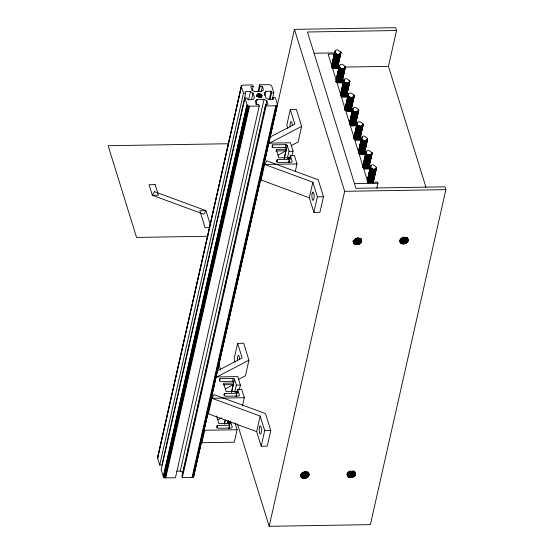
<?xml version="1.0" encoding="UTF-8"?>
<svg xmlns="http://www.w3.org/2000/svg" width="554" height="554" viewBox="0 0 554 554"><rect width="100%" height="100%" fill="white"/><g stroke="black" fill="none" stroke-linecap="round" stroke-linejoin="round"><path stroke-width="0.83" d="M308.973 474.889C308.626 470.374 300.808 471.918 300.767 475.934C302.048 481.315 312.283 476.869 308.142 471.911M361.637 241.177C361.305 236.787 353.881 238.123 353.445 241.925C353.777 246.315 361.208 244.972 361.637 241.177L360.91 238.829M355.529 474.12C355.197 469.723 347.767 471.066 347.337 474.861C347.67 479.258 355.093 477.915 355.529 474.12L355.045 472.555M408.201 240.408C407.855 235.893 400.036 237.437 399.995 241.454C400.957 246.329 410.348 243.171 407.723 238.539M236.156 396.242L237.638 389.351L241.689 389.282L244.307 397.73L242.465 405.93M340.959 52.775C332.719 59.68 333.785 43.614 340.959 52.775L337.691 67.318M345.419 67.138C337.171 74.042 338.238 57.976 345.419 67.138L342.047 82.096M349.872 81.5C341.631 88.405 342.691 72.345 349.872 81.5L346.499 96.458M354.325 95.863C346.084 102.774 347.15 86.708 354.325 95.863L350.952 110.821M358.777 110.225C350.537 117.136 351.603 101.07 358.777 110.225L355.391 125.329M363.23 124.588C354.989 131.499 356.056 115.433 363.23 124.588L359.844 139.691M367.683 138.957C359.442 145.861 360.509 129.795 367.683 138.957L364.303 154.054M372.143 153.32C363.902 160.224 364.961 144.158 372.143 153.32L368.756 168.416M376.595 167.682C368.355 174.586 369.421 158.52 376.595 167.682L373.181 182.924M261.973 95.724C261.46 98.224 256.827 97.324 256.814 94.935C257.984 92.137 263.649 94.395 261.592 97.414M227.514 423.602L228.387 420.389M272.707 99.305L273.087 97.615L275.31 97.58L277.409 104.339L193.581 476.786L192.044 477.52L182.328 477.68L181.851 476.128L265.622 104.394L267.949 104.353L266.813 100.696L264.05 99.325L257.167 99.443L255.276 100.883L256.412 104.547L258.739 104.505L259.224 106.056L175.445 477.79L164.656 477.783L163.271 476.579L161.172 469.82L244.944 98.086L247.174 98.044L247.68 99.665L252.943 99.582L254.459 97.926L252.97 93.141L250.45 91.555L245.187 91.639L245.692 93.259L161.913 464.993L159.69 465.035L157.551 457.909L241.419 85.828L242.957 85.094L252.672 84.935L253.15 86.479L252.202 90.697M157.592 458.276L241.419 85.828M157.551 457.909L241.648 85.531M159.69 465.035L243.462 93.294L241.364 86.535M163.271 476.579L247.042 104.845L244.944 98.086M163.451 476.946L247.042 104.845M248.552 99.983L250.45 91.555M163.755 477.278L247.534 105.544L247.222 105.205M164.171 477.569L247.943 105.828L247.534 105.544M164.656 477.783L248.434 106.043L247.943 105.828M165.189 477.915L248.968 106.181L259.224 106.056M165.729 477.957L249.508 106.216M251.454 99.879L252.97 93.141M256.689 96.715L257.257 94.187M258.032 91.562L259.556 84.817L269.272 84.658L270.83 85.046L271.73 86.036L273.828 92.795L272.305 99.533M257.118 96.444L257.693 93.917M257.658 96.271L258.226 93.744M256.031 104.498L257.167 99.443M258.891 91.424L260.034 86.369L259.556 84.817M258.081 97.047L258.843 93.674M258.725 97.095L259.487 93.723M259.369 97.248L260.131 93.875M261.225 91.389L262.361 86.327L260.034 86.369M259.964 97.497L260.719 94.125M260.664 96.992L261.232 94.457M261.052 97.386L261.627 94.852M261.495 96.971L261.876 95.288M176.837 471.122L180.279 471.066L264.05 99.325M264.888 95.51L265.837 91.299L271.1 91.209L271.599 92.83L270.082 99.575M183.99 468.213L184.752 464.848M185.133 463.158L185.888 459.785M186.269 458.103L187.03 454.73M187.411 453.04L188.547 447.985M192.349 431.13L195.202 418.485M196.718 411.74L197.48 408.367M197.861 406.684L198.616 403.312M198.997 401.622L199.759 398.25M200.139 396.567L201.85 388.977M205.077 374.649L208.498 359.477M210.589 350.204L211.344 346.832M211.725 345.149L212.487 341.776M212.868 340.087L213.622 336.714M214.003 335.031L215.146 329.976M218.948 313.114L221.794 300.469M223.31 293.724L224.072 290.358M224.453 288.669L225.215 285.296M225.596 283.613L226.351 280.241M226.731 278.551L228.442 270.968M231.669 256.641L235.09 241.468M237.181 232.195L237.943 228.823M238.324 227.133L239.079 223.761M239.46 222.078L241.738 211.96M244.397 200.16L245.159 196.788M245.54 195.105L248.386 182.46M249.909 175.715L250.671 172.342M251.045 170.66L251.807 167.287M252.188 165.598L252.949 162.225M253.33 160.542L255.041 152.952M258.268 138.625L261.114 125.98M263.773 114.179L264.535 110.807M264.916 109.124L265.678 105.752M266.058 104.062L266.813 100.696M182.328 477.68L266.1 105.946L265.622 104.394M269.196 99.637L271.1 91.209M192.044 477.52L275.823 105.779L277.125 105.343L277.409 104.339M192.557 477.465L276.328 105.724M193 477.313L276.771 105.579M193.346 477.084L277.125 105.343M193.581 476.786L294.444 29.376L395.66 27.7L396.532 30.518L388.458 66.355L425.957 187.287M234.958 422.813L237.098 429.724L234.294 442.189L201.905 442.722L204.71 430.257L204.218 428.658M256.647 431.621L208.408 413.852L211.919 398.271L214.031 394.635L265.511 413.603L270.767 430.555L267.257 446.136L261.183 446.24L256.647 431.621L260.158 416.04L211.919 398.271L211.427 396.671M309.347 197.799L261.107 180.022L264.618 164.441L266.723 160.805L318.204 179.773L323.46 196.732L319.949 212.314L313.876 212.411L309.347 197.799L312.858 182.218L264.618 164.441L263.87 162.038M219.536 381.131L220.09 378.673L233.248 378.451L234.474 379.144L236.329 385.127L234.688 391.92M272.229 147.309L272.783 144.843L285.94 144.629L287.173 145.314L289.029 151.297L287.381 158.098M216.905 427.937L217.466 425.444L229.612 425.243L228.857 428.567M224.121 395.916L224.675 393.458L236.821 393.257L236.08 396.539M276.813 162.093L277.367 159.628L289.513 159.427L288.772 162.71M238.642 379.331L245.436 375.785L248.947 360.204L243.691 343.251L237.618 343.348L234.107 358.93L235.118 362.178M291.342 145.501L298.135 141.963L301.646 126.381L296.39 109.422L290.317 109.526L286.806 125.107L287.81 128.355M232.507 381.734L233.248 378.451M285.199 147.904L285.94 144.629M224.46 423.595L225.208 420.271M231.517 392.26L234.474 379.144M284.216 158.437L287.173 145.314M224.384 424.177L225.319 420.022M231.614 392.087L233.649 383.049L233.109 381.284L220.963 381.484L219.73 380.799L219.294 379.393L220.09 378.673M284.313 158.257L286.349 149.22L285.802 147.461L273.655 147.662L272.423 146.976L271.986 145.564L272.783 144.843M230.249 422.162L228.92 428.567M288.876 161.99L290.338 155.522L294.382 155.459L297.006 163.908L295.344 171.283M239.286 389.912L240.381 385.058L237.763 376.609L215.603 376.976M291.979 156.083L293.073 151.235L290.455 142.787L268.295 143.147M331.569 65.974L334.838 51.432M331.714 65.427L334.976 51.176M331.659 66.563L335.163 50.933M331.534 67.54L335.274 50.83M331.611 67.685L334.983 52.727M331.888 66.999L335.066 52.872M331.991 67.138L335.17 53.011M335.315 52.208L335.689 50.546M332.102 67.276L335.288 53.149M332.047 68.239L335.412 53.281M332.372 67.54L335.558 53.413M332.525 67.664L335.703 53.537M332.684 67.775L335.869 53.655M332.857 67.893L336.036 53.766M333.037 67.997L336.216 53.87M333.224 68.087L336.41 53.96M333.418 68.177L336.603 54.05M333.619 68.26L336.804 54.133M334.014 67.498L337.012 54.202M334.221 67.56L337.22 54.264M334.436 67.609L337.434 54.313M334.651 67.65L337.649 54.354M334.872 67.685L337.864 54.389M335.087 67.706L338.085 54.41M335.302 67.72L338.3 54.424M335.516 67.72L338.515 54.424M335.724 67.713L338.723 54.417M335.932 67.692L338.93 54.396M336.133 67.664L339.131 54.368M336.326 67.623L339.325 54.327M336.513 67.574L339.512 54.278M336.693 67.519L339.692 54.223M336.68 68.281L339.858 54.154M336.839 68.204L340.024 54.077M336.991 68.121L340.17 53.994M337.317 67.193L340.308 53.897M340.357 53.558L340.731 51.896M337.441 67.089L340.807 52.041M337.552 66.986L340.869 52.187M337.469 67.699L340.945 52.485M336.209 79.506L339.297 65.794M336.167 79.79L339.429 65.538M335.932 81.757L339.616 65.303M335.987 81.902L339.734 65.192M336.063 82.047L339.436 67.089M336.34 81.362L339.526 67.235M336.444 81.5L339.623 67.373M336.555 81.639L339.74 67.512M336.5 82.601L339.872 67.65M336.825 81.902L340.011 67.775M336.977 82.027L340.163 67.9M337.137 82.144L340.322 68.017M337.31 82.255L340.495 68.128M337.49 82.359L340.675 68.232M337.677 82.456L340.862 68.329M337.871 82.539L341.056 68.412M338.072 82.622L341.257 68.495M338.466 81.86L341.465 68.564M338.681 81.923L341.673 68.627M338.889 81.971L341.887 68.675M339.11 82.013L342.102 68.717M339.325 82.047L342.324 68.751M339.54 82.068L342.538 68.772M339.754 82.082L342.753 68.786M339.969 82.082L342.968 68.786M340.177 82.075L343.175 68.779M340.385 82.054L343.383 68.758M340.585 82.027L343.584 68.731M340.779 81.985L343.778 68.689M340.966 81.937L343.965 68.641M341.146 81.881L344.145 68.585M341.319 81.812L344.318 68.516M341.479 81.736L344.477 68.44M341.631 81.653L344.623 68.357M341.77 81.556L344.768 68.26M344.81 67.92L345.19 66.258M341.894 81.459L345.26 66.404M342.012 81.348L345.322 66.549M341.922 82.061L345.398 66.847M261.183 446.24L264.694 430.659L260.158 416.04M313.876 212.411L317.387 196.829L312.858 182.218M340.565 94.284L343.75 80.157M340.627 94.152L343.882 79.901M340.572 95.288L344.069 79.665M340.627 95.433L344.186 79.554M340.703 95.579L343.889 81.459M340.793 95.724L343.979 81.597L336.707 81.75L332.608 68.509L339.083 68.405M340.897 95.863L344.082 81.743M341.015 96.001L344.193 81.874M341.139 96.14L344.325 82.013M341.278 96.264L344.463 82.137M341.43 96.389L344.616 82.262M341.589 96.507L344.775 82.38M341.95 95.787L344.948 82.491M342.13 95.89L345.128 82.594M342.317 95.987L345.315 82.691M342.517 96.071L345.509 82.775M342.718 96.154L345.71 82.858M342.919 96.223L345.918 82.927M343.134 96.285L346.125 82.989M343.348 96.334L346.34 83.038M343.563 96.382L346.555 83.086M343.778 96.41L346.776 83.114M343.992 96.431L346.991 83.135M344.207 96.444L347.206 83.148M344.422 96.444L347.42 83.148M344.636 96.438L347.628 83.142M344.837 96.417L347.836 83.121M345.038 96.389L348.037 83.093M345.239 96.354L348.231 83.058M345.426 96.299L348.418 83.01M345.599 96.244L348.598 82.948M345.772 96.174L348.771 82.878M345.931 96.098L348.93 82.802M346.084 96.015L349.082 82.719M346.222 95.918L349.221 82.622M349.269 82.283L349.643 80.621M346.347 95.821L349.719 80.766M346.451 96.022L349.775 80.912M346.375 96.424L349.851 81.209M345.017 108.646L348.203 94.519M344.934 109.214L348.334 94.263M344.789 110.336L348.521 94.028M345.087 109.803L348.639 93.917M345.156 109.948L348.341 95.821M345.246 110.087L348.431 95.96L341.167 96.112L337.061 82.871L343.535 82.768M345.35 110.232L348.535 96.105M345.467 110.364L348.646 96.237M345.592 110.502L348.778 96.375M345.731 110.627L348.916 96.5M345.883 110.752L349.068 96.625M346.049 110.869L349.228 96.742M346.402 110.149L349.401 96.853M346.582 110.253L349.581 96.957M346.776 110.35L349.768 97.054M346.97 110.433L349.962 97.144M347.171 110.516L350.163 97.22M347.379 110.585L350.37 97.289M347.587 110.648L350.585 97.352M347.801 110.703L350.8 97.407M348.016 110.745L351.014 97.449M348.231 110.772L351.229 97.476M348.452 110.793L351.444 97.504M348.667 110.807L351.658 97.511M348.875 110.807L351.873 97.518M349.089 110.8L352.088 97.504M349.297 110.779L352.289 97.49M349.498 110.752L352.489 97.456M349.692 110.717L352.683 97.421M349.879 110.668L352.87 97.372M350.059 110.606L353.05 97.31M350.225 110.537L353.223 97.241M350.384 110.461L353.383 97.165M350.537 110.378L353.535 97.082M350.675 110.281L353.674 96.985M353.722 96.645L354.096 94.983M350.807 110.184L354.172 95.129M350.73 110.904L354.041 96.112M350.834 110.793L354.325 95.717M349.47 123.009L352.656 108.882M349.387 123.577L352.787 108.626M349.249 124.698L352.981 108.39M349.539 124.165L352.725 110.038M349.616 124.311L352.794 110.184M349.706 124.449L352.884 110.322L345.62 110.475L341.513 97.241L347.988 97.13M349.803 124.595L352.988 110.468M349.92 124.733L353.106 110.606M357.358 124.719L350.073 124.837L353.23 110.738M350.19 124.989L353.369 110.862M350.336 125.114L353.521 110.987M350.502 125.232L353.681 111.105M350.862 124.512L353.854 111.215M351.042 124.615L354.034 111.319M351.229 124.712L354.221 111.416M351.423 124.802L354.422 111.506M351.624 124.879L354.622 111.583M351.832 124.948L354.823 111.652M352.039 125.01L355.038 111.714M352.254 125.066L355.252 111.77M352.469 125.107L355.467 111.811M352.683 125.135L355.682 111.839M352.905 125.162L355.897 111.866M353.12 125.169L356.118 111.873M353.334 125.176L356.326 111.88M353.542 125.162L356.541 111.866M353.75 125.149L356.741 111.853M353.951 125.114L356.942 111.818M354.144 125.079L357.143 111.783M354.331 125.031L357.33 111.735M354.512 124.969L357.51 111.673M354.678 124.899L357.676 111.61M354.844 124.823L357.836 111.527M354.989 124.74L357.988 111.444M355.128 124.65L358.126 111.354M358.175 111.008L358.549 109.346M355.259 124.546L358.625 109.498M355.183 125.266L358.5 110.475M355.287 125.156L358.632 110.779M353.881 137.51L357.108 123.251M353.854 138.084L357.247 122.988M353.701 139.061L357.434 122.753M353.992 138.528L357.178 124.401M354.068 138.673L357.676 122.545M354.158 138.819L357.337 124.692M354.255 138.957L357.441 124.83M354.373 139.096L357.559 124.969M354.505 139.227L357.683 125.1M354.643 139.352L357.829 125.232M354.795 139.476L357.974 125.349M354.955 139.594L358.14 125.467M355.128 139.705L358.306 125.578M355.495 138.978L358.486 125.682M355.682 139.075L358.68 125.779M355.876 139.165L358.874 125.869M356.077 139.241L359.075 125.945M356.284 139.31L359.283 126.014M396.532 30.518L307.463 31.994L355.938 188.298L445.001 186.823L445.88 189.641L370.384 524.624L269.168 526.3L344.664 191.317L294.444 29.376M356.492 139.373L359.491 126.077M356.707 139.428L359.705 126.132M356.921 139.47L359.92 126.173M357.143 139.504L360.135 126.208M357.358 139.525L360.356 126.229M357.572 139.532L360.571 126.243M357.787 139.539L360.786 126.243M357.995 139.525L360.993 126.229M358.203 139.511L361.201 126.215M358.403 139.483L361.402 126.187M358.597 139.442L361.596 126.146M358.784 139.393L361.783 126.097M358.964 139.331L361.963 126.035M359.137 139.269L362.129 125.973M359.297 139.186L362.295 125.897M359.449 139.102L362.441 125.806M359.588 139.012L362.579 125.716M362.628 125.377L363.002 123.715M359.525 139.74L363.078 123.861M359.636 139.629L362.953 124.837M359.74 139.518L363.085 125.142M358.48 151.325L361.568 137.614M358.306 152.447L361.7 137.35M358.196 153.576L361.887 137.115M358.445 152.89L361.63 138.763M358.521 153.036L362.129 136.907M358.611 153.181L361.797 139.054M358.715 153.32L361.894 139.192M358.826 153.458L362.011 139.331M366.27 153.444L358.978 153.562L362.143 139.463M359.096 153.721L362.281 139.594M359.248 153.839L362.434 139.712M359.408 153.957L362.593 139.83M359.581 154.067L362.766 139.94M359.948 153.34L362.946 140.044M360.135 153.437L363.133 140.141M360.329 153.527L363.327 140.231M360.529 153.603L363.528 140.307M360.737 153.68L363.736 140.384M360.952 153.735L363.943 140.439M361.16 153.79L364.158 140.494M361.381 153.832L364.373 140.536M361.596 153.867L364.594 140.571M361.81 153.887L364.809 140.591M362.025 153.901L365.024 140.605M362.24 153.901L365.238 140.605M362.448 153.894L365.446 140.598M362.655 153.874L365.654 140.578M362.856 153.846L365.855 140.55M363.05 153.804L366.049 140.508M363.237 153.756L366.236 140.46M363.417 153.693L366.416 140.404M363.59 153.631L366.589 140.335M363.749 153.555L366.748 140.259M363.902 153.465L366.893 140.169M364.04 153.375L367.032 140.079M363.978 154.102L367.531 138.223M364.096 153.991L367.406 139.199M364.193 153.88L367.683 138.812M362.932 165.688L366.021 151.976M362.766 166.809L366.152 151.713M362.842 167.107L366.339 151.477M362.898 167.253L366.457 151.374M362.974 167.398L366.159 153.271M363.064 167.543L366.249 153.416M363.168 167.682L366.353 153.555M363.286 167.82L366.464 153.693M363.41 167.952L366.596 153.825M363.549 168.084L366.734 153.957M363.701 168.201L366.886 154.081M363.86 168.319L367.046 154.192M364.033 168.43L367.219 154.303M364.213 168.534L367.399 154.407M364.587 167.8L367.586 154.504M364.781 167.89L367.78 154.594M364.989 167.966L367.981 154.67M365.19 168.042L368.188 154.746M365.405 168.097L368.396 154.808M365.619 168.153L368.611 154.857M365.834 168.194L368.826 154.898M366.049 168.229L369.047 154.933M366.263 168.25L369.262 154.954M366.478 168.264L369.476 154.968M366.693 168.264L369.691 154.968M366.907 168.257L369.899 154.961M367.108 168.236L370.107 154.94M367.309 168.208L370.307 154.912M367.503 168.167L370.501 154.871M367.697 168.118L370.688 154.822M367.87 168.063L370.868 154.767M368.043 167.994L371.041 154.698M368.202 167.917L371.201 154.621M368.355 167.827L371.353 154.531M368.493 167.737L371.492 154.441M368.431 168.464L371.99 152.585M368.549 168.361L372.046 152.731M368.645 168.243L372.122 153.029M367.219 180.743L370.474 166.338M367.219 181.172L370.605 166.082M367.295 181.47L370.792 165.84M367.357 181.615L370.91 165.736M367.427 181.76L370.612 167.633M367.517 181.906L370.702 167.779M367.621 182.044L370.806 167.917M367.738 182.183L370.917 168.056M376.824 188.263L377.953 183.256L377.606 182.127L367.891 182.294L371.048 168.187M368.001 182.446L371.187 168.319M368.154 182.571L371.339 168.444M368.32 182.688L371.499 168.561M368.486 182.799L371.672 168.672M368.666 182.896L371.852 168.776M369.04 182.162L372.039 168.866M369.241 182.252L372.233 168.956M369.442 182.335L372.433 169.039M369.65 182.404L372.641 169.108M369.857 182.467L372.856 169.171M370.072 182.515L373.064 169.219M370.287 182.557L373.285 169.261M370.501 182.591L373.5 169.295M370.716 182.612L373.715 169.316M370.938 182.626L373.929 169.33M371.145 182.626L374.144 169.33M371.36 182.619L374.352 169.323M371.568 182.598L374.559 169.302M371.769 182.571L374.76 169.275M371.963 182.529L374.954 169.233M372.149 182.481L375.141 169.185M372.33 182.425L375.321 169.129M372.496 182.356L375.494 169.06M372.655 182.28L375.654 168.984M372.807 182.197L375.806 168.901M372.759 182.931L375.993 168.464M372.884 182.827L376.256 167.779M373.001 182.723L376.547 167.239M373.105 182.605L376.581 167.391M287.547 157.793L289.998 157.724M234.854 391.616L237.306 391.553M265.837 91.299L264.32 92.947L265.802 97.739L268.323 99.325L273.586 99.235L273.087 97.615M277.367 159.628L276.571 160.348L277.014 161.761L278.24 162.447L291.397 162.232L292.193 161.512L290.338 155.522M224.675 393.458L223.878 394.178L224.315 395.584L225.547 396.276L238.705 396.055L239.494 395.334L237.638 389.351M217.466 425.444L216.669 426.171L217.106 427.577L218.338 428.263L231.496 428.048L232.285 427.328L230.665 422.086M157.876 457.272L158.229 457.036M278.073 155.175L285.996 150.778L275.878 150.944M225.374 389.005L233.303 384.608L223.179 384.774M217.798 419.835L221.399 417.841M269.563 137.323L294.846 124.138L290.317 109.526M268.434 143.701L301.646 126.381M216.863 371.152L242.153 357.967L237.618 343.348M215.741 377.523L248.947 360.204M314.063 53.246L335.004 52.9M334.63 54.043L328.148 54.147L332.255 67.387L339.54 67.263M337.434 67.193L339.166 67.166M345.218 67.069L388.458 66.355M253.15 86.479L250.823 86.521L251.959 90.184L254.722 91.548L261.606 91.438L263.496 89.99L262.361 86.327M243.462 93.294L245.692 93.259M271.599 92.83L273.828 92.795M266.1 105.946L275.823 105.779M352.448 111.493L345.966 111.603L350.073 124.837M356.901 125.855L350.419 125.966L354.525 139.199L361.81 139.082M361.353 140.217L354.879 140.328L358.978 153.562M228.74 143.728L108.12 145.723L136.561 237.437L208.075 236.253M286.349 149.22L276.224 149.386L278.849 157.835L288.966 157.668L289.513 159.427M289.029 151.297L293.073 151.235M365.806 154.587L359.331 154.691L363.431 167.931L370.723 167.807M287.464 157.932L289.894 157.89M288.793 158.749L290.414 158.721M288.738 159.019L290.358 158.991M264.618 164.441L297.006 163.908M370.259 168.949L363.784 169.053L367.891 182.294M354.498 183.644L377.953 183.256M344.664 191.317L445.88 189.641M317.387 196.829L323.46 196.732M233.649 383.049L223.532 383.216L226.15 391.664L236.274 391.498L236.821 393.257M236.329 385.127L240.381 385.058M234.764 391.754L237.195 391.713M236.163 392.322L237.777 392.294M236.094 392.571L237.714 392.544M236.039 392.848L237.659 392.821M211.919 398.271L244.307 397.73M228.013 422.023L230.443 421.989L227.992 422.051M227.909 422.19L230.339 422.148M227.826 422.356L231.066 422.3M227.749 422.557L230.99 422.501M227.68 422.778L230.921 422.723M227.618 423.034L230.048 422.993M227.562 423.304L229.993 423.27M228.324 423.588L229.945 423.561M228.283 423.9L229.903 423.879M204.71 430.257L237.098 429.724M264.694 430.659L270.767 430.555M209.654 227.576L205.077 227.625L199.869 210.762L205.977 210.659L210.188 224.342M248.434 106.043L248.968 106.181M180.279 471.066L183.042 472.43M407.696 238.248L408.18 239.813M407.176 237.583L408.153 240.713M407.093 237.888L408.063 241.018M406.719 237.41L407.938 241.322M406.56 237.708L407.772 241.62M406.117 237.216L407.571 241.911M405.888 237.493L407.342 242.188M405.618 237.763L407.079 242.451M405.085 237.23L406.788 242.7M404.766 237.458L406.47 242.936M404.427 237.666L406.124 243.144M403.824 237.07L405.763 243.331M403.451 237.237L405.389 243.497M403.063 237.375L405.002 243.635M402.903 238.268L404.607 243.739M402.259 237.562L404.205 243.822M401.858 237.618L403.797 243.871M401.698 238.421L403.402 243.892M401.304 238.407L403.007 243.885M400.923 238.372L402.619 243.85M400.798 239.086L402.252 243.781M400.445 238.989L401.906 243.684M400.362 239.647L401.574 243.559M400.3 240.277L401.269 243.407M400.023 240.104L400.992 243.227M399.773 239.903L400.743 243.033M399.801 240.464L400.528 242.804M399.614 240.221L400.348 242.569M399.607 240.471L400.203 242.306M361.07 238.732L361.624 240.581M361.166 239.314L361.651 240.872M360.619 238.352L361.589 241.482M360.529 238.656L361.506 241.786M360.162 238.178L361.374 242.091M360.003 238.476L361.215 242.389M359.802 238.767L361.014 242.68M359.324 238.268L360.786 242.957M358.819 237.749L360.516 243.227M358.528 237.998L360.225 243.476M358.209 238.227L359.906 243.705M357.628 237.659L359.567 243.912M357.268 237.846L359.207 244.106M357.136 238.788L358.833 244.266M356.506 238.144L358.445 244.404M356.104 238.255L358.043 244.515M355.703 238.331L357.642 244.591M355.301 238.386L357.24 244.646M355.142 239.189L356.838 244.667M354.747 239.183L356.451 244.66M354.608 239.924L356.063 244.619M354.241 239.854L355.696 244.549M354.131 240.54L355.343 244.453M353.805 240.415L355.017 244.328M353.736 241.045L354.712 244.176M353.459 240.872L354.428 244.002M353.217 240.671L354.186 243.802M353.237 241.232L353.964 243.58M353.057 240.99L353.784 243.338M353.154 241.509L353.639 243.074M355.024 471.953L355.536 473.815M354.754 472.077L355.481 474.425M354.422 471.599L355.391 474.73M354.054 471.122L355.266 475.034M353.888 471.419L355.1 475.332M353.445 470.928L354.906 475.623M353.217 471.205L354.671 475.9M352.953 471.468L354.408 476.163M352.42 470.942L354.117 476.412M352.102 471.17L353.798 476.648M351.762 471.378L353.459 476.856M260.609 178.423L261.107 180.022M351.402 471.565L353.099 477.042M350.779 470.948L352.718 477.209M350.391 471.087L352.33 477.34M349.996 471.191L351.935 477.451M349.837 472.056L351.534 477.534M349.429 472.105L351.132 477.583M348.791 471.35L350.73 477.603M348.639 472.119L350.336 477.596M348.258 472.084L349.955 477.562M348.127 472.797L349.588 477.493M347.78 472.701L349.235 477.396M347.69 473.358L348.902 477.271M347.386 473.206L348.598 477.119M347.109 473.033L348.321 476.939M347.102 473.608L348.071 476.738M347.129 474.169L347.857 476.516M347.046 474.453L347.677 476.274M308.467 472.728L308.952 474.293M307.955 472.063L308.924 475.194M307.865 472.368L308.834 475.498M307.74 472.673L308.71 475.803M307.332 472.188L308.543 476.101M306.888 471.696L308.343 476.392M306.66 471.973L308.114 476.669M306.154 471.461L307.851 476.939M305.856 471.71L307.56 477.188M305.545 471.939L307.241 477.416M304.956 471.371L306.902 477.624M304.596 471.558L306.542 477.811M304.465 472.5L306.161 477.977M304.077 472.638L305.773 478.116M303.433 471.966L305.379 478.227M303.031 472.043L304.977 478.303M302.872 472.881L304.568 478.351M302.47 472.901L304.174 478.379M302.082 472.894L303.779 478.365M301.695 472.853L303.398 478.331M301.57 473.566L303.024 478.261M301.217 473.469L302.678 478.164M301.134 474.127L302.346 478.04M301.071 474.757L302.041 477.887M300.794 474.584L301.764 477.714M300.545 474.383L301.514 477.513M300.573 474.944L301.3 477.292M300.49 475.221L301.12 477.049M218.955 364.359L220.748 370.148M237.403 423.852L269.168 526.3M229.612 425.243L229.065 423.485L218.941 423.651L216.559 415.971M207.916 412.252L208.408 413.852M201.407 441.123L201.905 442.722M290.137 127.053A4.203 1.122 89.1 0 1 290.912 121.631A4.203 1.122 89.1 0 1 292.29 125.55M237.437 360.883A4.203 1.122 89.1 0 1 238.22 355.46A4.203 1.122 89.1 0 1 239.598 359.38M154.441 191.636L152.336 195.271L203.858 214.259L205.963 210.624L154.441 191.636M155.134 184.614L149.061 184.711L152.336 195.271L158.409 195.174L155.134 184.614M312.137 193.353A4.203 1.122 89.1 0 0 312.844 200.278A4.203 1.122 89.1 0 0 314.056 194.883A4.203 1.122 89.1 0 0 312.137 193.353M259.445 427.182A4.203 1.122 89.1 0 0 260.145 434.107A4.203 1.122 89.1 0 0 261.363 428.706A4.203 1.122 89.1 0 0 259.445 427.182"/></g></svg>
